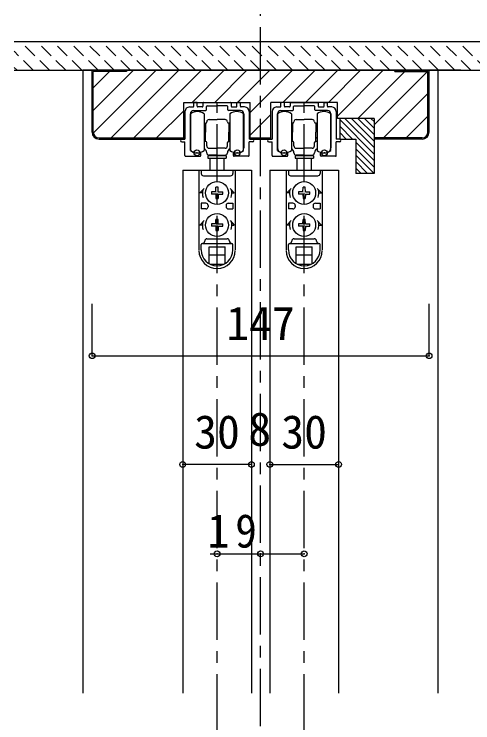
# Model space of a CAD drawing. Units: millimetres at full size, sheet at 1:5. Extents: x -973 to 977, y -718 to 696.
# Drawn here: x -632.2 to -432.1, y -311.7 to -2.5 of the extents above; entities that cross this region are included whole.
import ezdxf
from ezdxf.enums import TextEntityAlignment as Align

# ---------------------------------------------------------------- set-up
doc = ezdxf.new("R2010")
doc.units = ezdxf.units.MM
doc.header["$LTSCALE"] = 5
doc.header["$PDMODE"] = 32
doc.header["$PDSIZE"] = 2.5
doc.linetypes.add('CHAIN1', pattern=[8, 5, -1, 1, -1])
doc.linetypes.add('DASHED1', pattern=[1.8, 1.2, -0.6])
doc.layers.add('0-B_寸法', color=7, linetype='Continuous')
doc.styles.add('ＭＳ ゴシック', font='')
doc.styles.get('ＭＳ ゴシック').set_extended_font_data('MS Gothic')

msp = doc.modelspace()

# ---------------------------------------------------------------- linework, layer by layer
at = {"layer": '0-B_寸法', "color": 4, "linetype": 'CHAIN1'}
for p, q in [((-524.703, -593.168), (-524.703, -2.5)), ((-632.203, -27), (-284.703, -27)), ((-543.703, -555.5), (-543.703, -41)), ((-505.703, -555.5), (-505.703, -41))]:
    msp.add_line(p, q, dxfattribs=at)
at = {"layer": '0-B_寸法', "color": 2}
for p, q in [((-508.313, -14.5), (-632.203, -14.5)), ((-407.203, -14.5), (-508.313, -14.5))]:
    msp.add_line(p, q, dxfattribs=at)
at = {"layer": '0-B_寸法', "color": 4, "linetype": 'DASHED1'}
for p, q in [((-616.815, -27), (-629.315, -14.5)), ((-609.744, -27), (-622.244, -14.5)), ((-602.673, -27), (-615.173, -14.5)), ((-595.602, -27), (-608.102, -14.5)), ((-588.531, -27), (-601.031, -14.5)), ((-581.46, -27), (-593.96, -14.5)), ((-574.389, -27), (-586.889, -14.5)), ((-567.318, -27), (-579.818, -14.5)), ((-560.247, -27), (-572.747, -14.5)), ((-553.176, -27), (-565.676, -14.5)), ((-546.105, -27), (-558.605, -14.5)), ((-539.034, -27), (-551.534, -14.5)), ((-531.963, -27), (-544.463, -14.5)), ((-524.891, -27), (-537.391, -14.5)), ((-517.82, -27), (-530.32, -14.5)), ((-510.749, -27), (-523.249, -14.5)), ((-503.678, -27), (-516.178, -14.5)), ((-496.607, -27), (-509.107, -14.5)), ((-489.536, -27), (-502.036, -14.5)), ((-482.465, -27), (-494.965, -14.5)), ((-475.394, -27), (-487.894, -14.5)), ((-468.323, -27), (-480.823, -14.5)), ((-461.252, -27), (-473.752, -14.5)), ((-454.181, -27), (-466.681, -14.5)), ((-447.11, -27), (-459.61, -14.5)), ((-440.039, -27), (-452.539, -14.5)), ((-432.968, -27), (-445.468, -14.5)), ((-425.897, -27), (-438.397, -14.5)), ((-623.886, -27), (-632.203, -18.683)), ((-630.958, -27), (-632.203, -25.755))]:
    msp.add_line(p, q, dxfattribs=at)
at = {"layer": '0-B_寸法', "color": 3}
for p, q in [((-632.203, -27), (-407.203, -27)), ((-451.203, -27), (-598.203, -27)), ((-447.203, -27), (-598.203, -27)), ((-598.203, -54), (-598.203, -27)), ((-583.203, -27.5), (-597.703, -27.5)), ((-597.703, -54), (-597.703, -27.5)), ((-583.203, -27), (-583.203, -27.5)), ((-466.203, -27.5), (-466.203, -27)), ((-466.203, -27.5), (-451.703, -27.5)), ((-451.703, -54), (-451.703, -27.5)), ((-451.203, -54), (-451.203, -27)), ((-558.203, -41), (-529.203, -41)), ((-558.203, -57), (-558.203, -41)), ((-529.203, -57), (-529.203, -41)), ((-491.203, -41), (-520.203, -41)), ((-520.203, -57), (-520.203, -41)), ((-491.203, -48), (-491.203, -41)), ((-475.203, -48), (-491.203, -48)), ((-475.203, -48), (-475.203, -72)), ((-595.203, -56.5), (-558.203, -56.5)), ((-595.203, -57), (-558.203, -57)), ((-529.203, -56.5), (-520.203, -56.5)), ((-529.203, -57), (-520.203, -57)), ((-483.203, -57), (-483.203, -72)), ((-454.203, -56.5), (-475.203, -56.5)), ((-454.203, -57), (-475.203, -57)), ((-475.203, -72), (-483.203, -72))]:
    msp.add_line(p, q, dxfattribs=at)
at = {"layer": '0-B_寸法', "color": 4}
for p, q in [((-602.203, -27), (-598.203, -27)), ((-602.203, -27), (-598.203, -27)), ((-437.353, -27), (-602.203, -27)), ((-602.203, -27), (-602.203, -298.751)), ((-597.703, -54.446), (-570.257, -27)), ((-597.703, -44.546), (-580.157, -27)), ((-597.703, -34.647), (-590.556, -27.5)), ((-589.858, -56.5), (-560.358, -27)), ((-579.958, -56.5), (-550.458, -27)), ((-554.559, -41), (-540.559, -27)), ((-544.66, -41), (-530.66, -27)), ((-534.76, -41), (-520.76, -27)), ((-529.203, -45.343), (-510.861, -27)), ((-514.961, -41), (-500.961, -27)), ((-505.062, -41), (-491.062, -27)), ((-495.162, -41), (-481.162, -27)), ((-491.203, -46.94), (-471.263, -27)), ((-482.363, -48), (-461.863, -27.5)), ((-475.203, -50.739), (-451.964, -27.5)), ((-447.203, -27), (-451.203, -27)), ((-447.203, -298.751), (-447.203, -27)), ((-471.064, -56.5), (-451.703, -37.139)), ((-570.059, -56.5), (-558.203, -44.644)), ((-520.203, -46.242), (-529.203, -55.242)), ((-490.203, -48.532), (-475.203, -63.532)), ((-487.906, -48), (-475.203, -60.703)), ((-485.078, -48), (-475.203, -57.875)), ((-482.25, -48), (-475.203, -55.047)), ((-479.421, -48), (-475.203, -52.218)), ((-476.593, -48), (-475.203, -49.39)), ((-461.165, -56.5), (-451.703, -47.038)), ((-490.203, -51.36), (-484.563, -57)), ((-490.203, -54.189), (-487.392, -57)), ((-483.203, -58.36), (-475.203, -66.36)), ((-483.203, -61.189), (-475.203, -69.189)), ((-483.203, -64.017), (-475.22, -72)), ((-483.203, -66.846), (-478.049, -72)), ((-483.203, -69.674), (-480.877, -72)), ((-598.203, -151.571), (-598.203, -128.889)), ((-451.203, -151.571), (-451.203, -128.889)), ((-598.203, -151.571), (-451.203, -151.571)), ((-528.703, -198.974), (-558.703, -198.974)), ((-520.703, -198.974), (-490.703, -198.974)), ((-546.703, -238), (-505.703, -238))]:
    msp.add_line(p, q, dxfattribs=at)
at = {"layer": '0-B_寸法'}
for p, q in [((-555.703, -43), (-554.153, -43)), ((-553.853, -42.7), (-553.853, -41.3)), ((-552.653, -41), (-553.553, -41)), ((-552.353, -42.7), (-552.353, -41.3)), ((-550.153, -43), (-552.053, -43)), ((-549.853, -41.3), (-549.853, -42.7)), ((-549.553, -41), (-537.853, -41)), ((-548.353, -44.2), (-548.353, -42.8)), ((-548.053, -42.5), (-544.003, -42.5)), ((-543.703, -42.2), (-544.003, -42.5)), ((-543.703, -42.2), (-543.403, -42.5)), ((-539.353, -42.5), (-543.403, -42.5)), ((-539.053, -44.2), (-539.053, -42.8)), ((-537.553, -41.3), (-537.553, -42.7)), ((-537.253, -43), (-535.353, -43)), ((-535.053, -42.7), (-535.053, -41.3)), ((-534.753, -41), (-533.853, -41)), ((-533.553, -42.7), (-533.553, -41.3)), ((-531.703, -43), (-533.253, -43)), ((-517.703, -43), (-516.153, -43)), ((-515.853, -42.7), (-515.853, -41.3)), ((-514.653, -41), (-515.553, -41)), ((-514.353, -42.7), (-514.353, -41.3)), ((-512.153, -43), (-514.053, -43)), ((-511.853, -41.3), (-511.853, -42.7)), ((-511.553, -41), (-499.853, -41)), ((-510.353, -44.2), (-510.353, -42.8)), ((-510.053, -42.5), (-506.003, -42.5)), ((-505.703, -42.2), (-506.003, -42.5)), ((-505.703, -42.2), (-505.403, -42.5)), ((-501.353, -42.5), (-505.403, -42.5)), ((-501.053, -44.2), (-501.053, -42.8)), ((-499.553, -41.3), (-499.553, -42.7)), ((-499.253, -43), (-497.353, -43)), ((-497.053, -42.7), (-497.053, -41.3)), ((-496.753, -41), (-495.853, -41)), ((-495.553, -42.7), (-495.553, -41.3)), ((-493.703, -43), (-495.253, -43)), ((-557.703, -45), (-557.703, -57)), ((-555.353, -46), (-555.353, -60.877)), ((-555.303, -62), (-555.303, -46)), ((-553.853, -44.5), (-548.653, -44.5)), ((-549.303, -46), (-549.303, -54)), ((-533.553, -44.5), (-538.753, -44.5)), ((-538.103, -46), (-538.103, -54)), ((-532.103, -62), (-532.103, -46)), ((-532.053, -46), (-532.053, -60.877)), ((-529.703, -45), (-529.703, -57)), ((-519.703, -45), (-519.703, -57)), ((-517.353, -46), (-517.353, -60.877)), ((-517.303, -62), (-517.303, -46)), ((-515.853, -44.5), (-510.653, -44.5)), ((-511.303, -46), (-511.303, -54)), ((-495.553, -44.5), (-500.753, -44.5)), ((-500.103, -46), (-500.103, -54)), ((-494.103, -62), (-494.103, -46)), ((-494.053, -46), (-494.053, -60.877)), ((-491.703, -45), (-491.703, -57)), ((-547.203, -48.5), (-543.703, -48.5)), ((-540.203, -48.5), (-543.703, -48.5)), ((-509.203, -48.5), (-505.703, -48.5)), ((-502.203, -48.5), (-505.703, -48.5)), ((-549.303, -50), (-549.003, -50)), ((-549.303, -51.5), (-548.803, -51.5)), ((-548.803, -50.2), (-549.003, -50)), ((-549.003, -51.5), (-548.803, -51.3)), ((-548.803, -50), (-548.803, -54)), ((-548.703, -50), (-548.803, -50)), ((-538.703, -50), (-538.603, -50)), ((-538.603, -50), (-538.603, -54)), ((-538.603, -50.2), (-538.403, -50)), ((-538.403, -51.5), (-538.603, -51.3)), ((-538.103, -51.5), (-538.603, -51.5)), ((-538.103, -50), (-538.403, -50)), ((-511.303, -50), (-511.003, -50)), ((-511.303, -51.5), (-510.803, -51.5)), ((-510.803, -50.2), (-511.003, -50)), ((-511.003, -51.5), (-510.803, -51.3)), ((-510.803, -50), (-510.803, -54)), ((-510.703, -50), (-510.803, -50)), ((-500.703, -50), (-500.603, -50)), ((-500.603, -50), (-500.603, -54)), ((-500.603, -50.2), (-500.403, -50)), ((-500.403, -51.5), (-500.603, -51.3)), ((-500.103, -51.5), (-500.603, -51.5)), ((-500.103, -50), (-500.403, -50)), ((-549.303, -54), (-549.303, -62)), ((-548.803, -58), (-548.803, -54)), ((-538.603, -58), (-538.603, -54)), ((-538.103, -54), (-538.103, -62)), ((-511.303, -54), (-511.303, -62)), ((-510.803, -58), (-510.803, -54)), ((-500.603, -58), (-500.603, -54)), ((-500.103, -54), (-500.103, -62)), ((-559.103, -57), (-557.703, -57)), ((-559.103, -58.2), (-557.703, -58.2)), ((-557.703, -64.2), (-557.703, -58.2)), ((-549.303, -56.5), (-548.803, -56.5)), ((-549.303, -58), (-549.003, -58)), ((-548.803, -56.7), (-549.003, -56.5)), ((-548.803, -57.8), (-549.003, -58)), ((-548.703, -58), (-548.803, -58)), ((-548.203, -60), (-548.203, -58.5)), ((-539.203, -60), (-539.203, -58.5)), ((-538.703, -58), (-538.603, -58)), ((-538.603, -56.7), (-538.403, -56.5)), ((-538.103, -56.5), (-538.603, -56.5)), ((-538.603, -57.8), (-538.403, -58)), ((-538.103, -58), (-538.403, -58)), ((-528.303, -57), (-529.703, -57)), ((-529.703, -64.2), (-529.703, -58.2)), ((-528.303, -58.2), (-529.703, -58.2)), ((-521.103, -57), (-519.703, -57)), ((-521.103, -58.2), (-519.703, -58.2)), ((-519.703, -64.2), (-519.703, -58.2)), ((-511.303, -56.5), (-510.803, -56.5)), ((-511.303, -58), (-511.003, -58)), ((-510.803, -56.7), (-511.003, -56.5)), ((-510.803, -57.8), (-511.003, -58)), ((-510.703, -58), (-510.803, -58)), ((-510.203, -60), (-510.203, -58.5)), ((-501.203, -60), (-501.203, -58.5)), ((-500.703, -58), (-500.603, -58)), ((-500.603, -56.7), (-500.403, -56.5)), ((-500.103, -56.5), (-500.603, -56.5)), ((-500.603, -57.8), (-500.403, -58)), ((-500.103, -58), (-500.403, -58)), ((-490.303, -57), (-491.703, -57)), ((-491.703, -64.2), (-491.703, -58.2)), ((-490.303, -58.2), (-491.703, -58.2)), ((-547.203, -61), (-543.703, -61)), ((-540.203, -61), (-543.703, -61)), ((-509.203, -61), (-505.703, -61)), ((-502.203, -61), (-505.703, -61)), ((-557.403, -64.5), (-551.153, -64.5)), ((-550.853, -64.2), (-550.853, -63.125)), ((-547.703, -64.3), (-547.703, -65.3)), ((-539.703, -64.3), (-547.703, -64.3)), ((-543.703, -64), (-547.203, -64)), ((-546.703, -64), (-546.703, -64.3)), ((-543.703, -64), (-540.203, -64)), ((-540.703, -64), (-540.703, -64.3)), ((-539.703, -64.3), (-539.703, -65.3)), ((-536.553, -64.2), (-536.553, -63.125)), ((-530.003, -64.5), (-536.253, -64.5)), ((-519.403, -64.5), (-513.153, -64.5)), ((-512.853, -64.2), (-512.853, -63.125)), ((-509.703, -64.3), (-509.703, -65.3)), ((-501.703, -64.3), (-509.703, -64.3)), ((-505.703, -64), (-509.203, -64)), ((-508.703, -64), (-508.703, -64.3)), ((-505.703, -64), (-502.203, -64)), ((-502.703, -64), (-502.703, -64.3)), ((-501.703, -64.3), (-501.703, -65.3)), ((-498.553, -64.2), (-498.553, -63.125)), ((-492.003, -64.5), (-498.253, -64.5)), ((-547.703, -65.3), (-539.703, -65.3)), ((-546.703, -70.5), (-546.703, -65.3)), ((-540.703, -65.3), (-540.703, -70.5)), ((-509.703, -65.3), (-501.703, -65.3)), ((-508.703, -70.5), (-508.703, -65.3)), ((-502.703, -65.3), (-502.703, -70.5)), ((-551.602, -70.5), (-551.602, -105.4)), ((-551.56, -70.5), (-535.76, -70.5)), ((-550.602, -70.5), (-550.602, -72)), ((-536.802, -70.5), (-536.802, -72)), ((-535.802, -70.5), (-535.802, -105.4)), ((-513.602, -70.5), (-513.602, -105.4)), ((-513.56, -70.5), (-497.76, -70.5)), ((-512.602, -70.5), (-512.602, -72)), ((-498.802, -70.5), (-498.802, -72)), ((-497.802, -70.5), (-497.802, -105.4)), ((-549.602, -73), (-537.802, -73)), ((-511.602, -73), (-499.802, -73)), ((-549.359, -78.5), (-551.202, -80.5)), ((-544.222, -79.98), (-546.152, -80.014)), ((-546.152, -80.014), (-546.152, -80.986)), ((-544.222, -79.98), (-544.188, -78.05)), ((-543.216, -78.05), (-544.188, -78.05)), ((-543.182, -79.98), (-543.216, -78.05)), ((-543.182, -79.98), (-541.252, -80.014)), ((-541.252, -80.986), (-541.252, -80.014)), ((-538.045, -78.5), (-536.202, -80.5)), ((-511.359, -78.5), (-513.202, -80.5)), ((-506.222, -79.98), (-508.152, -80.014)), ((-508.152, -80.014), (-508.152, -80.986)), ((-506.222, -79.98), (-506.188, -78.05)), ((-505.216, -78.05), (-506.188, -78.05)), ((-505.182, -79.98), (-505.216, -78.05)), ((-505.182, -79.98), (-503.252, -80.014)), ((-503.252, -80.986), (-503.252, -80.014)), ((-500.045, -78.5), (-498.202, -80.5)), ((-550.102, -80.5), (-551.202, -80.5)), ((-544.222, -81.02), (-546.152, -80.986)), ((-544.222, -81.02), (-544.188, -82.95)), ((-544.188, -82.95), (-543.216, -82.95)), ((-543.182, -81.02), (-543.216, -82.95)), ((-543.182, -81.02), (-541.252, -80.986)), ((-537.302, -80.5), (-536.202, -80.5)), ((-512.102, -80.5), (-513.202, -80.5)), ((-506.222, -81.02), (-508.152, -80.986)), ((-506.222, -81.02), (-506.188, -82.95)), ((-506.188, -82.95), (-505.216, -82.95)), ((-505.182, -81.02), (-505.216, -82.95)), ((-505.182, -81.02), (-503.252, -80.986)), ((-499.302, -80.5), (-498.202, -80.5)), ((-550.602, -85), (-550.602, -87.5)), ((-548.602, -85), (-550.602, -85)), ((-547.602, -86), (-547.602, -86.5)), ((-539.802, -86), (-539.802, -86.5)), ((-538.802, -85), (-536.802, -85)), ((-536.802, -85), (-536.802, -87.5)), ((-512.602, -85), (-512.602, -87.5)), ((-510.602, -85), (-512.602, -85)), ((-509.602, -86), (-509.602, -86.5)), ((-501.802, -86), (-501.802, -86.5)), ((-500.802, -85), (-498.802, -85)), ((-498.802, -85), (-498.802, -87.5)), ((-548.602, -87.5), (-550.602, -87.5)), ((-538.802, -87.5), (-536.802, -87.5)), ((-510.602, -87.5), (-512.602, -87.5)), ((-500.802, -87.5), (-498.802, -87.5)), ((-549.359, -92.5), (-551.202, -94.5)), ((-544.222, -93.98), (-544.188, -92.05)), ((-543.216, -92.05), (-544.188, -92.05)), ((-543.182, -93.98), (-543.216, -92.05)), ((-538.045, -92.5), (-536.202, -94.5)), ((-511.359, -92.5), (-513.202, -94.5)), ((-506.222, -93.98), (-506.188, -92.05)), ((-505.216, -92.05), (-506.188, -92.05)), ((-505.182, -93.98), (-505.216, -92.05)), ((-500.045, -92.5), (-498.202, -94.5)), ((-550.102, -94.5), (-551.202, -94.5)), ((-544.222, -93.98), (-546.152, -94.014)), ((-546.152, -94.014), (-546.152, -94.986)), ((-544.222, -95.02), (-546.152, -94.986)), ((-544.222, -95.02), (-544.188, -96.95)), ((-543.182, -95.02), (-543.216, -96.95)), ((-543.182, -93.98), (-541.252, -94.014)), ((-543.182, -95.02), (-541.252, -94.986)), ((-541.252, -94.986), (-541.252, -94.014)), ((-537.302, -94.5), (-536.202, -94.5)), ((-512.102, -94.5), (-513.202, -94.5)), ((-506.222, -93.98), (-508.152, -94.014)), ((-508.152, -94.014), (-508.152, -94.986)), ((-506.222, -95.02), (-508.152, -94.986)), ((-506.222, -95.02), (-506.188, -96.95)), ((-505.182, -95.02), (-505.216, -96.95)), ((-505.182, -93.98), (-503.252, -94.014)), ((-505.182, -95.02), (-503.252, -94.986)), ((-503.252, -94.986), (-503.252, -94.014)), ((-499.302, -94.5), (-498.202, -94.5)), ((-544.188, -96.95), (-543.216, -96.95)), ((-506.188, -96.95), (-505.216, -96.95)), ((-548.102, -100.5), (-539.302, -100.5)), ((-510.102, -100.5), (-501.302, -100.5)), ((-550.602, -105.4), (-550.602, -103)), ((-550.102, -102.5), (-537.302, -102.5)), ((-547.202, -104), (-540.202, -104)), ((-547.202, -111.346), (-547.202, -104)), ((-540.202, -111.346), (-540.202, -104)), ((-536.802, -105.4), (-536.802, -103)), ((-512.602, -105.4), (-512.602, -103)), ((-512.102, -102.5), (-499.302, -102.5)), ((-509.202, -104), (-502.202, -104)), ((-509.202, -111.346), (-509.202, -104)), ((-502.202, -111.346), (-502.202, -104)), ((-498.802, -105.4), (-498.802, -103)), ((-547.202, -107.5), (-540.202, -107.5)), ((-509.202, -107.5), (-502.202, -107.5)), ((-546.73, -111.6), (-540.674, -111.6)), ((-508.73, -111.6), (-502.674, -111.6))]:
    msp.add_line(p, q, dxfattribs=at)
at = {"layer": '0-B_寸法', "color": 6}
for p, q in [((-558.703, -70.5), (-528.703, -70.5)), ((-558.703, -70.5), (-558.703, -298.751)), ((-528.703, -70.5), (-528.703, -298.751)), ((-520.703, -70.5), (-490.703, -70.5)), ((-520.703, -70.5), (-520.703, -298.751)), ((-490.703, -70.5), (-490.703, -298.751))]:
    msp.add_line(p, q, dxfattribs=at)
at = {"layer": '0-B_寸法', "color": 3}
msp.add_lwpolyline([(-490.203, -48), (-490.203, -53.25), (-490.203, -57), (-483.203, -57)], dxfattribs=at)
at = {"layer": '0-B_寸法'}
for centre in [(-543.702, -80.5), (-505.702, -80.5), (-543.702, -94.5), (-505.702, -94.5)]:
    msp.add_circle(centre, 5, dxfattribs=at)
for centre, radius, start, end in [((-555.703, -45), 2, 90, 180), ((-554.153, -42.7), 0.3, 270, 0), ((-553.553, -41.3), 0.3, 90, 180), ((-552.653, -41.3), 0.3, 0, 90), ((-552.053, -42.7), 0.3, 180, 270), ((-550.153, -42.7), 0.3, 270, 0), ((-549.553, -41.3), 0.3, 90, 180), ((-548.053, -42.8), 0.3, 90, 180), ((-539.353, -42.8), 0.3, 0, 90), ((-537.853, -41.3), 0.3, 0, 90), ((-537.253, -42.7), 0.3, 180, 270), ((-535.353, -42.7), 0.3, 270, 0), ((-534.753, -41.3), 0.3, 90, 180), ((-533.853, -41.3), 0.3, 0, 90), ((-533.253, -42.7), 0.3, 180, 270), ((-531.703, -45), 2, 0, 90), ((-517.703, -45), 2, 90, 180), ((-516.153, -42.7), 0.3, 270, 0), ((-515.553, -41.3), 0.3, 90, 180), ((-514.653, -41.3), 0.3, 0, 90), ((-514.053, -42.7), 0.3, 180, 270), ((-512.153, -42.7), 0.3, 270, 0), ((-511.553, -41.3), 0.3, 90, 180), ((-510.053, -42.8), 0.3, 90, 180), ((-501.353, -42.8), 0.3, 0, 90), ((-499.853, -41.3), 0.3, 0, 90), ((-499.253, -42.7), 0.3, 180, 270), ((-497.353, -42.7), 0.3, 270, 0), ((-496.753, -41.3), 0.3, 90, 180), ((-495.853, -41.3), 0.3, 0, 90), ((-495.253, -42.7), 0.3, 180, 270), ((-493.703, -45), 2, 0, 90), ((-553.853, -46), 1.5, 90, 180), ((-552.303, -50), 5, 53.1301, 126.8699), ((-548.653, -44.2), 0.3, 270, 0), ((-538.753, -44.2), 0.3, 180, 270), ((-535.103, -50), 5, 53.1301, 126.8699), ((-533.553, -46), 1.5, 0, 90), ((-515.853, -46), 1.5, 90, 180), ((-514.303, -50), 5, 53.1301, 126.8699), ((-510.653, -44.2), 0.3, 270, 0), ((-500.753, -44.2), 0.3, 180, 270), ((-497.103, -50), 5, 53.1301, 126.8699), ((-495.553, -46), 1.5, 0, 90), ((-547.203, -49.5), 1, 90, 180), ((-540.203, -49.5), 1, 0, 90), ((-509.203, -49.5), 1, 90, 180), ((-502.203, -49.5), 1, 0, 90), ((-548.703, -49.5), 0.5, 270, 0), ((-538.703, -49.5), 0.5, 180, 270), ((-510.703, -49.5), 0.5, 270, 0), ((-500.703, -49.5), 0.5, 180, 270), ((-559.103, -57.6), 0.6, 90, 180), ((-559.103, -57.6), 0.6, 180, 270), ((-548.703, -58.5), 0.5, 0, 90), ((-538.703, -58.5), 0.5, 90, 180), ((-528.303, -57.6), 0.6, 0, 90), ((-528.303, -57.6), 0.6, 270, 0), ((-521.103, -57.6), 0.6, 90, 180), ((-521.103, -57.6), 0.6, 180, 270), ((-510.703, -58.5), 0.5, 0, 90), ((-500.703, -58.5), 0.5, 90, 180), ((-490.303, -57.6), 0.6, 0, 90), ((-490.303, -57.6), 0.6, 270, 0), ((-553.353, -60.877), 2, 180, 253.54075), ((-550.203, -63), 2, 0, 63.25632), ((-547.203, -60), 1, 180, 270), ((-540.203, -60), 1, 270, 0), ((-537.203, -63), 2, 116.74368, 180), ((-534.053, -60.877), 2, 286.45925, 0), ((-515.353, -60.877), 2, 180, 253.54075), ((-512.203, -63), 2, 0, 63.25632), ((-509.203, -60), 1, 180, 270), ((-502.203, -60), 1, 270, 0), ((-499.203, -63), 2, 116.74368, 180), ((-496.053, -60.877), 2, 286.45925, 0), ((-557.403, -64.2), 0.3, 180, 270), ((-552.303, -58), 5, 233.1301, 306.8699), ((-552.503, -58), 5, 253.54075, 284.75682), ((-551.153, -63.125), 0.3, 0, 104.75682), ((-551.153, -64.2), 0.3, 270, 0), ((-547.203, -63), 1, 180, 270), ((-540.203, -63), 1, 270, 0), ((-535.103, -58), 5, 233.1301, 306.8699), ((-536.253, -63.125), 0.3, 75.24318, 180), ((-536.253, -64.2), 0.3, 180, 270), ((-534.903, -58), 5, 255.24318, 286.45925), ((-530.003, -64.2), 0.3, 270, 0), ((-519.403, -64.2), 0.3, 180, 270), ((-514.303, -58), 5, 233.1301, 306.8699), ((-514.503, -58), 5, 253.54075, 284.75682), ((-513.153, -63.125), 0.3, 0, 104.75682), ((-513.153, -64.2), 0.3, 270, 0), ((-509.203, -63), 1, 180, 270), ((-502.203, -63), 1, 270, 0), ((-497.103, -58), 5, 233.1301, 306.8699), ((-498.253, -63.125), 0.3, 75.24318, 180), ((-498.253, -64.2), 0.3, 180, 270), ((-496.903, -58), 5, 255.24318, 286.45925), ((-492.003, -64.2), 0.3, 270, 0), ((-549.602, -72), 1, 180, 270), ((-537.802, -72), 1, 270, 0), ((-511.602, -72), 1, 180, 270), ((-499.802, -72), 1, 270, 0), ((-543.702, -80.5), 6.4, 167.82427, 198.20996), ((-543.702, -80.5), 6.4, 341.79004, 12.17573), ((-505.702, -80.5), 6.4, 167.82427, 198.20996), ((-505.702, -80.5), 6.4, 341.79004, 12.17573), ((-548.602, -86), 1, 0, 90), ((-548.602, -86.5), 1, 270, 0), ((-538.802, -86), 1, 90, 180), ((-538.802, -86.5), 1, 180, 270), ((-510.602, -86), 1, 0, 90), ((-510.602, -86.5), 1, 270, 0), ((-500.802, -86), 1, 90, 180), ((-500.802, -86.5), 1, 180, 270), ((-543.702, -94.5), 6.4, 167.82427, 198.20996), ((-543.702, -94.5), 6.4, 341.79004, 12.17573), ((-505.702, -94.5), 6.4, 167.82427, 198.20996), ((-505.702, -94.5), 6.4, 341.79004, 12.17573), ((-550.102, -101.5), 1, 270, 0), ((-548.102, -101.5), 1, 90, 180), ((-539.302, -101.5), 1, 0, 90), ((-537.302, -101.5), 1, 180, 270), ((-512.102, -101.5), 1, 270, 0), ((-510.102, -101.5), 1, 90, 180), ((-501.302, -101.5), 1, 0, 90), ((-499.302, -101.5), 1, 180, 270), ((-550.102, -103), 0.5, 90, 180), ((-537.302, -103), 0.5, 0, 90), ((-512.102, -103), 0.5, 90, 180), ((-499.302, -103), 0.5, 0, 90), ((-543.702, -105.6), 7.9, 180, 0), ((-543.702, -105.4), 6.9, 180, 0), ((-505.702, -105.6), 7.9, 180, 0), ((-505.702, -105.4), 6.9, 180, 0)]:
    msp.add_arc(centre, radius, start, end, dxfattribs=at)
at = {"layer": '0-B_寸法', "color": 3}
for centre, radius, start, end in [((-595.203, -54), 3, 180, 270), ((-595.203, -54), 2.5, 180, 270), ((-454.203, -54), 3, 270, 0), ((-454.203, -54), 2.5, 270, 0)]:
    msp.add_arc(centre, radius, start, end, dxfattribs=at)
at = {"layer": '0-B_寸法'}
for p in [(-552.503, -63), (-534.903, -63), (-514.503, -63), (-496.903, -63), (-598.203, -151.571), (-451.203, -151.571), (-558.703, -198.974), (-528.703, -198.974), (-520.703, -198.974), (-490.703, -198.974), (-543.703, -238), (-524.703, -238), (-505.703, -238)]:
    msp.add_point(p, dxfattribs=at)

# ---------------------------------------------------------------- texts
at = {"layer": '0-B_寸法', "style": 'ＭＳ ゴシック'}
for s, p in [('147', (-539.703, -149.071)), ('30', (-553.703, -196.474)), ('8', (-530.077, -195.259)), ('30', (-515.703, -196.474))]:
    msp.add_text(s, height=14.66, dxfattribs=at).set_placement(p, align=Align.BOTTOM_LEFT)
at = {"layer": '0-B_寸法', "insert": (-547.828, -235.5), "char_height": 14.66, "attachment_point": 7, "style": 'ＭＳ ゴシック'}
msp.add_mtext('\\T1.27;\\W0.95;19', dxfattribs=at)

doc.saveas('drawing.dxf')
